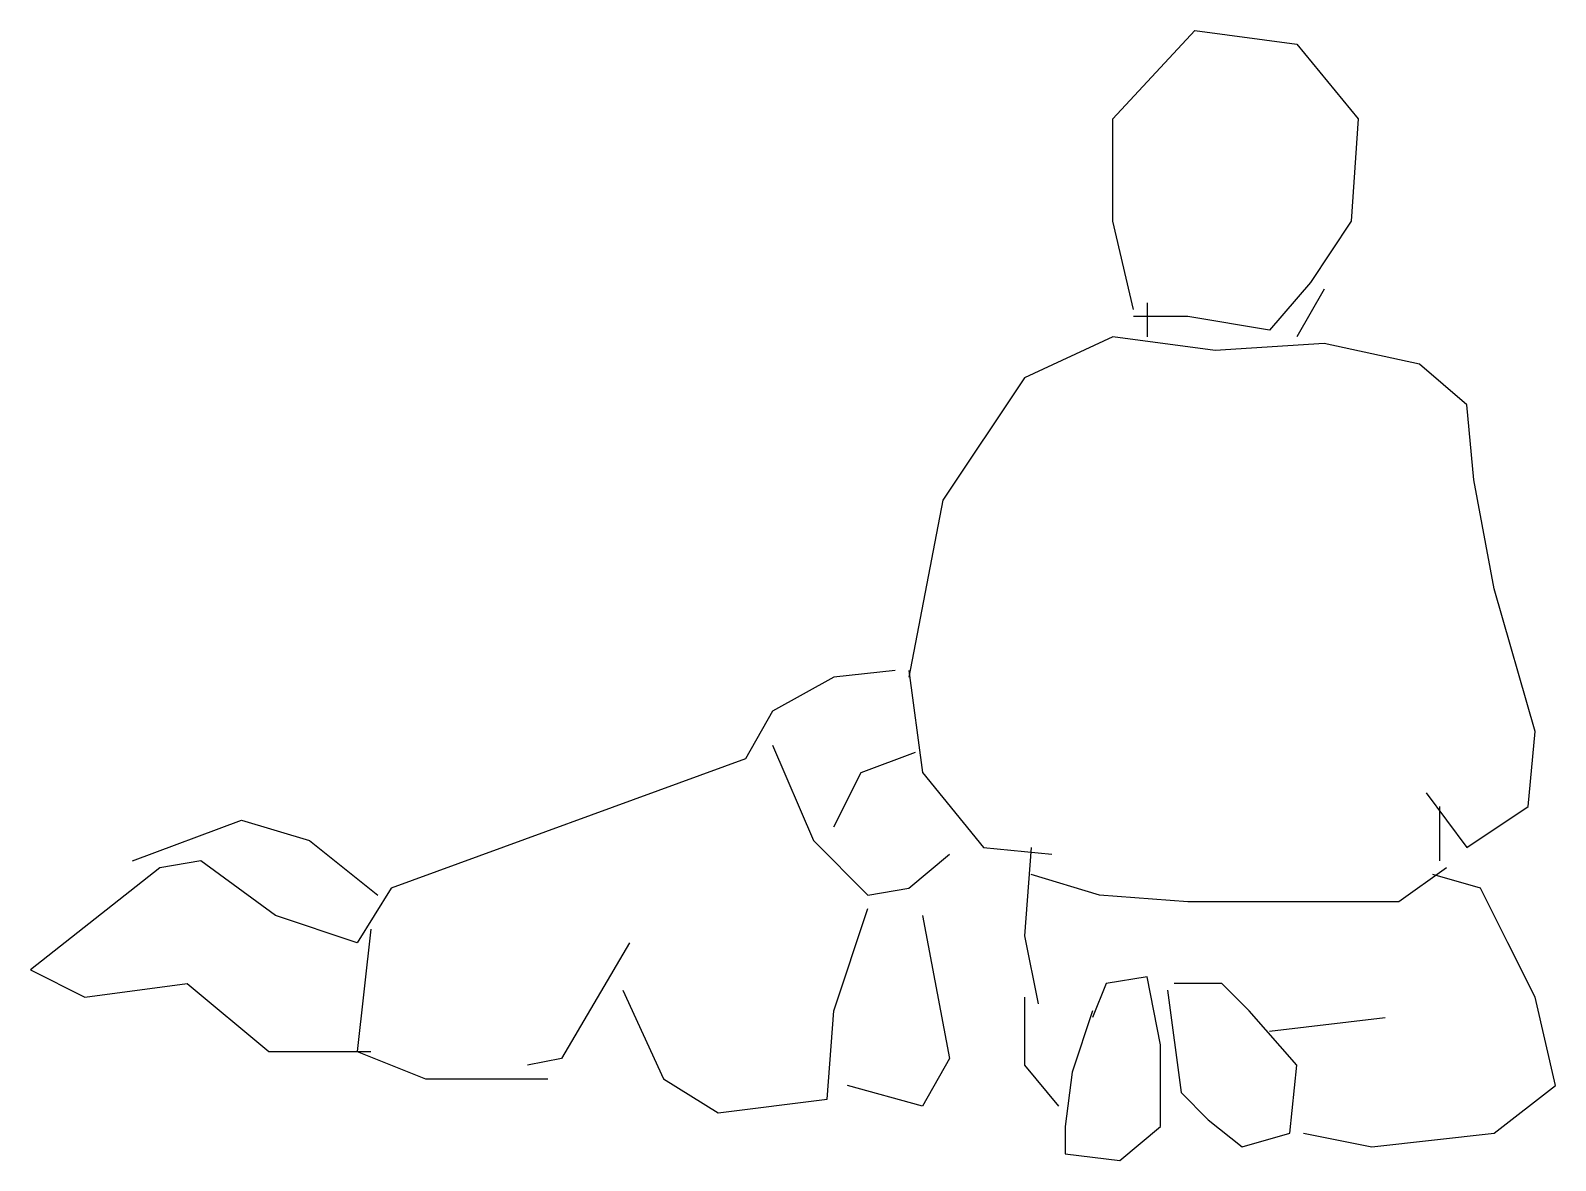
# Model space of a CAD drawing. Header units: millimetres. Extents: x -1543.206 to -1542.31, y 1845.694 to 1846.358.
import ezdxf

# ---------------------------------------------------------------- set-up
doc = ezdxf.new("R2010")
doc.units = ezdxf.units.MM
doc.header["$LTSCALE"] = 10
doc.layers.add('Humanos', color=2, linetype='Continuous')

msp = doc.modelspace()

# ---------------------------------------------------------------- linework, layer by layer
at = {"layer": 'Humanos'}
for p, q in [((-1542.56971, 1846.30579), (-1542.52171, 1846.35779)), ((-1542.52171, 1846.35779), (-1542.46171, 1846.34979)), ((-1542.46171, 1846.34979), (-1542.42571, 1846.30579)), ((-1542.56971, 1846.24579), (-1542.56971, 1846.30579)), ((-1542.42571, 1846.30579), (-1542.42971, 1846.24579)), ((-1542.55771, 1846.19379), (-1542.56971, 1846.24579)), ((-1542.42971, 1846.24579), (-1542.45371, 1846.20979)), ((-1542.45371, 1846.20979), (-1542.47771, 1846.18179)), ((-1542.44571, 1846.20579), (-1542.46171, 1846.17779)), ((-1542.54971, 1846.19779), (-1542.54971, 1846.17779)), ((-1542.52571, 1846.18979), (-1542.55771, 1846.18979)), ((-1542.47771, 1846.18179), (-1542.52571, 1846.18979)), ((-1542.56971, 1846.17779), (-1542.62171, 1846.15379)), ((-1542.50971, 1846.16979), (-1542.56971, 1846.17779)), ((-1542.44571, 1846.17379), (-1542.50971, 1846.16979)), ((-1542.38971, 1846.16179), (-1542.44571, 1846.17379)), ((-1542.36171, 1846.13779), (-1542.38971, 1846.16179)), ((-1542.62171, 1846.15379), (-1542.66971, 1846.08179)), ((-1542.35771, 1846.09379), (-1542.36171, 1846.13779)), ((-1542.34571, 1846.02979), (-1542.35771, 1846.09379)), ((-1542.66971, 1846.08179), (-1542.68971, 1845.97779)), ((-1542.32171, 1845.94579), (-1542.34571, 1846.02979)), ((-1542.73371, 1845.97779), (-1542.76971, 1845.95779)), ((-1542.69771, 1845.98179), (-1542.73371, 1845.97779)), ((-1542.68971, 1845.98179), (-1542.68171, 1845.92179)), ((-1542.76971, 1845.95779), (-1542.78571, 1845.92979)), ((-1542.32571, 1845.90179), (-1542.32171, 1845.94579)), ((-1542.76971, 1845.93779), (-1542.74571, 1845.88179)), ((-1542.71771, 1845.92179), (-1542.68571, 1845.93379)), ((-1542.78571, 1845.92979), (-1542.99371, 1845.85379)), ((-1542.73371, 1845.88979), (-1542.71771, 1845.92179)), ((-1542.68171, 1845.92179), (-1542.64571, 1845.87779)), ((-1542.38571, 1845.90979), (-1542.36171, 1845.87779)), ((-1542.37771, 1845.86979), (-1542.37771, 1845.90179)), ((-1542.36171, 1845.87779), (-1542.32571, 1845.90179)), ((-1543.14571, 1845.86979), (-1543.08171, 1845.89379)), ((-1543.08171, 1845.89379), (-1543.04171, 1845.88179)), ((-1543.04171, 1845.88179), (-1543.00171, 1845.84979)), ((-1542.74571, 1845.88179), (-1542.71371, 1845.84979)), ((-1542.64571, 1845.87779), (-1542.60571, 1845.87379)), ((-1542.61771, 1845.87779), (-1542.62171, 1845.82579)), ((-1543.10571, 1845.86979), (-1543.12971, 1845.86579)), ((-1543.06171, 1845.83779), (-1543.10571, 1845.86979)), ((-1542.68971, 1845.85379), (-1542.66571, 1845.87379)), ((-1543.12971, 1845.86579), (-1543.20571, 1845.80579)), ((-1542.57771, 1845.84979), (-1542.61771, 1845.86179)), ((-1542.37371, 1845.86579), (-1542.40171, 1845.84579)), ((-1542.35371, 1845.85379), (-1542.38171, 1845.86179)), ((-1542.99371, 1845.85379), (-1543.01371, 1845.82179)), ((-1542.71371, 1845.84979), (-1542.68971, 1845.85379)), ((-1542.52571, 1845.84579), (-1542.57771, 1845.84979)), ((-1542.33771, 1845.82179), (-1542.35371, 1845.85379)), ((-1542.73371, 1845.78179), (-1542.71371, 1845.84179)), ((-1542.46171, 1845.84579), (-1542.52571, 1845.84579)), ((-1542.40171, 1845.84579), (-1542.46171, 1845.84579)), ((-1543.01371, 1845.82179), (-1543.06171, 1845.83779)), ((-1542.68171, 1845.83779), (-1542.66571, 1845.75379)), ((-1543.00571, 1845.82979), (-1543.01371, 1845.75779)), ((-1542.62171, 1845.82579), (-1542.61371, 1845.78579)), ((-1542.85371, 1845.82179), (-1542.89371, 1845.75379)), ((-1542.32171, 1845.78979), (-1542.33771, 1845.82179)), ((-1543.20571, 1845.80579), (-1543.17371, 1845.78979)), ((-1543.17371, 1845.78979), (-1543.11371, 1845.79779)), ((-1543.11371, 1845.79779), (-1543.06571, 1845.75779)), ((-1542.57371, 1845.79779), (-1542.58171, 1845.77779)), ((-1542.54971, 1845.80179), (-1542.57371, 1845.79779)), ((-1542.54171, 1845.76179), (-1542.54971, 1845.80179)), ((-1542.50571, 1845.79779), (-1542.53371, 1845.79779)), ((-1542.48971, 1845.78179), (-1542.50571, 1845.79779)), ((-1542.85771, 1845.79379), (-1542.83371, 1845.74179)), ((-1542.62171, 1845.78979), (-1542.62171, 1845.74979)), ((-1542.53771, 1845.79379), (-1542.52971, 1845.73379)), ((-1542.30971, 1845.73779), (-1542.32171, 1845.78979)), ((-1542.73771, 1845.72979), (-1542.73371, 1845.78179)), ((-1542.58171, 1845.78179), (-1542.59371, 1845.74579)), ((-1542.46171, 1845.74979), (-1542.48971, 1845.78179)), ((-1542.47771, 1845.76979), (-1542.40971, 1845.77779)), ((-1542.54171, 1845.71379), (-1542.54171, 1845.76179)), ((-1543.06571, 1845.75779), (-1543.00571, 1845.75779)), ((-1543.01371, 1845.75779), (-1542.97371, 1845.74179)), ((-1542.89371, 1845.75379), (-1542.91371, 1845.74979)), ((-1542.66571, 1845.75379), (-1542.68171, 1845.72579)), ((-1542.62171, 1845.74979), (-1542.60171, 1845.72579)), ((-1542.59371, 1845.74579), (-1542.59771, 1845.71379)), ((-1542.46571, 1845.70979), (-1542.46171, 1845.74979)), ((-1542.97371, 1845.74179), (-1542.90171, 1845.74179)), ((-1542.83371, 1845.74179), (-1542.80171, 1845.72179)), ((-1542.68171, 1845.72579), (-1542.72571, 1845.73779)), ((-1542.52971, 1845.73379), (-1542.51371, 1845.71779)), ((-1542.34571, 1845.70979), (-1542.30971, 1845.73779)), ((-1542.80171, 1845.72179), (-1542.73771, 1845.72979)), ((-1542.51371, 1845.71779), (-1542.49371, 1845.70179)), ((-1542.59771, 1845.71379), (-1542.59771, 1845.69779)), ((-1542.56571, 1845.69379), (-1542.54171, 1845.71379)), ((-1542.49371, 1845.70179), (-1542.46571, 1845.70979)), ((-1542.45771, 1845.70979), (-1542.41771, 1845.70179)), ((-1542.41771, 1845.70179), (-1542.34571, 1845.70979)), ((-1542.59771, 1845.69779), (-1542.56571, 1845.69379))]:
    msp.add_line(p, q, dxfattribs=at)

doc.saveas('drawing.dxf')
